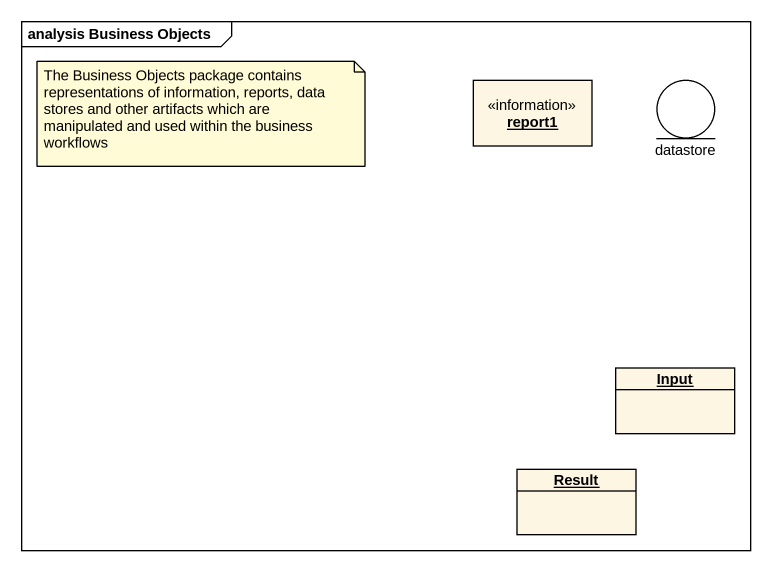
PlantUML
@startuml
mainframe analysis Business Objects
allowmixing
hide circle
hide empty members
object report1 <<information>>
entity datastore
object Input
object Result
note as N1
  The Business Objects package contains representations of information, reports, data stores and other artifacts which are manipulated and used within the business workflows
end note
@enduml
